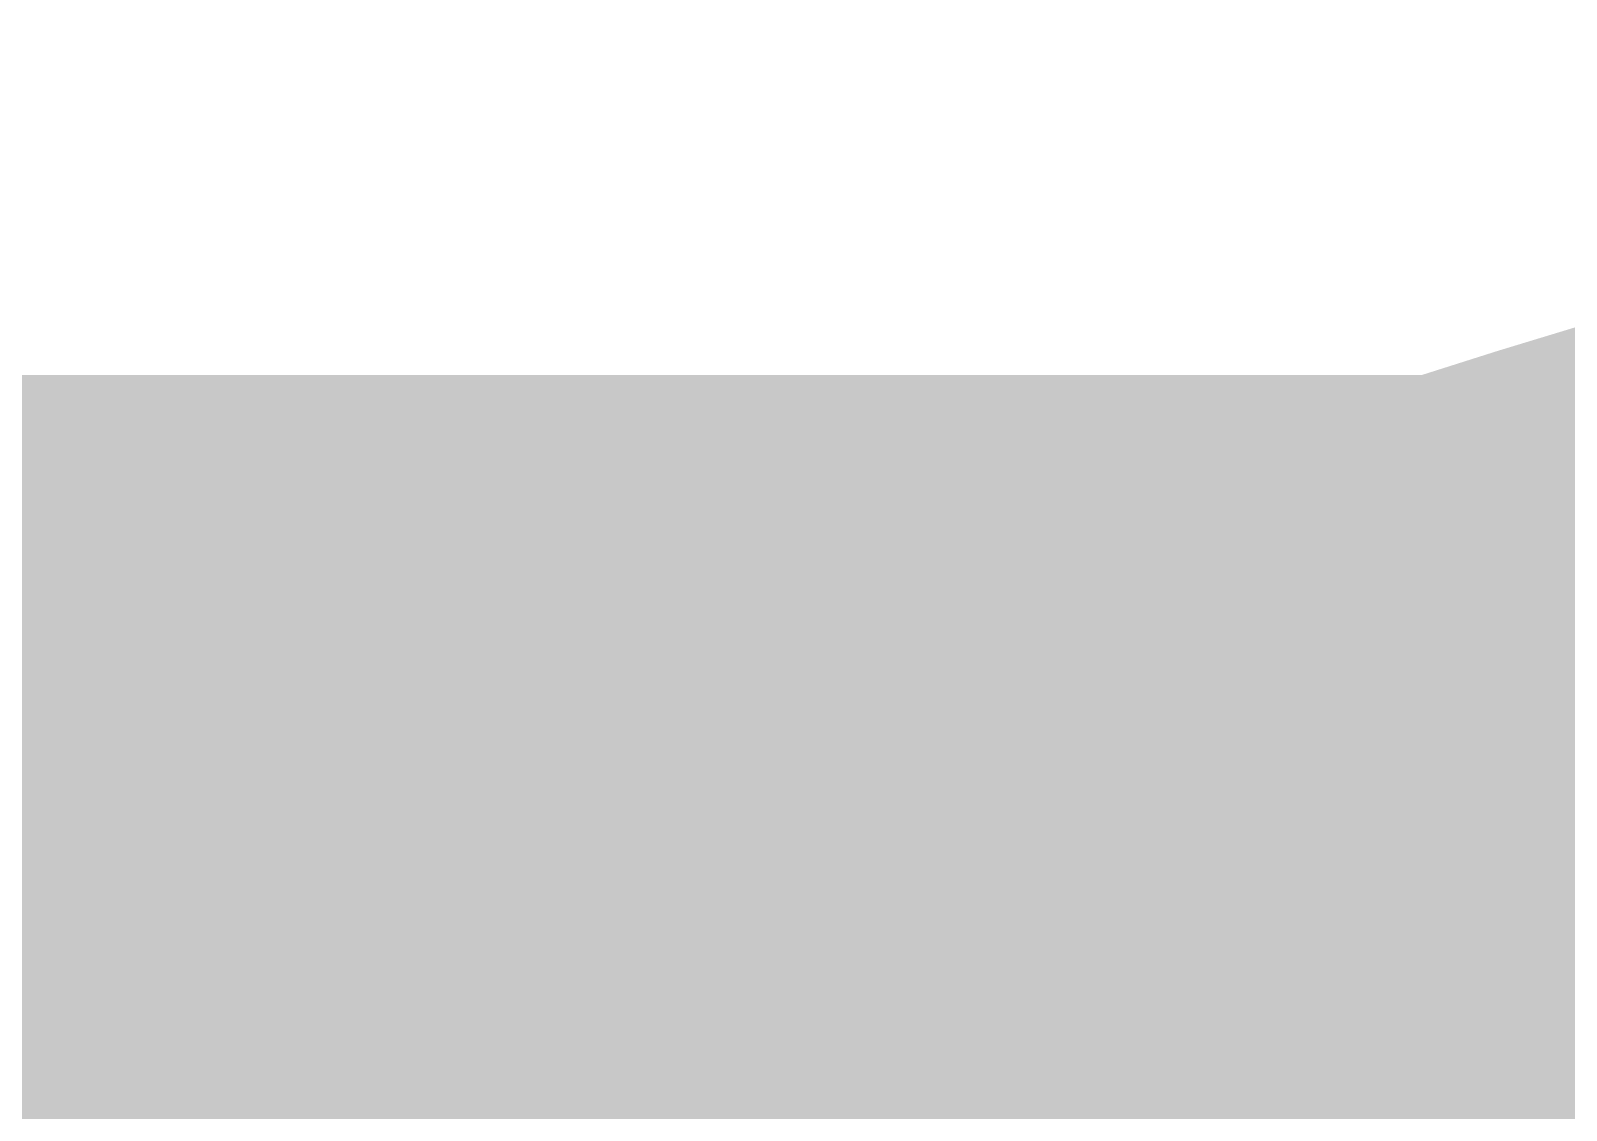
# Model space of a CAD drawing. Header units: inches. Extents: x 22 to 371, y 55 to 284.
# Drawn here: x 88.5477 to 88.7756, y 135.752 to 135.9123 of the extents above; entities that cross this region are included whole.
import ezdxf

# ---------------------------------------------------------------- set-up
doc = ezdxf.new("R2010")
doc.units = ezdxf.units.IN
for name, color, linetype in [('Bottom Layer', 5, 'Continuous'), ('Bottom Solder', 6, 'Continuous'), ('Layer 1', 16, 'Continuous'), ('Layer 2', 76, 'Continuous'), ('Multi-Layer', 9, 'Continuous'), ('Top Layer', 1, 'Continuous'), ('Top Solder', 216, 'Continuous')]:
    doc.layers.add(name, color=color, linetype=linetype)

# ---------------------------------------------------------------- blocks, each defined once
blk = doc.blocks.new('0022112022_337')
at = {"layer": 'Bottom Layer'}
h = blk.add_hatch(color=5, dxfattribs=at)
edge = h.paths.add_edge_path()
edge.add_arc((1.27, 0), 1, 0, 360)
at = {"layer": 'Bottom Solder'}
h = blk.add_hatch(color=6, dxfattribs=at)
edge = h.paths.add_edge_path()
edge.add_arc((1.27, 0), 1.0508, 0, 360)
at = {"layer": 'Layer 1'}
h = blk.add_hatch(color=16, dxfattribs=at)
edge = h.paths.add_edge_path()
edge.add_arc((1.27, 0), 1, 0, 360)
at = {"layer": 'Layer 2'}
h = blk.add_hatch(color=76, dxfattribs=at)
edge = h.paths.add_edge_path()
edge.add_arc((1.27, 0), 1, 0, 360)
at = {"layer": 'Multi-Layer'}
h = blk.add_hatch(color=9, dxfattribs=at)
edge = h.paths.add_edge_path()
edge.add_arc((1.27, 0), 1, 0, 360)
at = {"layer": 'Top Layer'}
h = blk.add_hatch(color=1, dxfattribs=at)
edge = h.paths.add_edge_path()
edge.add_arc((1.27, 0), 1, 0, 360)
at = {"layer": 'Top Solder'}
h = blk.add_hatch(color=216, dxfattribs=at)
edge = h.paths.add_edge_path()
edge.add_arc((1.27, 0), 1.0508, 0, 360)

msp = doc.modelspace()

# ---------------------------------------------------------------- hatches: boundary and pattern name
at = {"layer": 'Top Layer'}
msp.add_hatch(color=1, dxfattribs=at).paths.add_polyline_path([(88.0618, 129.2324), (90.08685, 129.2324), (90.08685, 135.86113), (88.0618, 135.86113)])

# ---------------------------------------------------------------- block references
at = {"rotation": 180}
msp.add_blockref('0022112022_337', (90.3478, 134.86114), dxfattribs=at)

doc.saveas('drawing.dxf')
